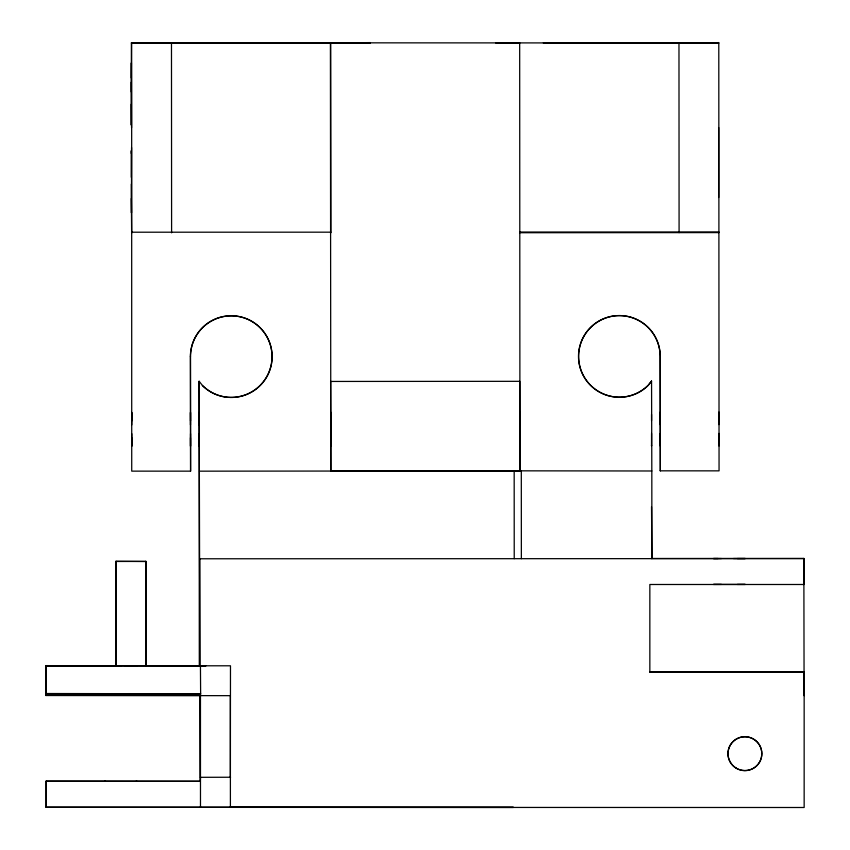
<?xml version="1.0" encoding="UTF-8"?>
<svg xmlns="http://www.w3.org/2000/svg" width="850" height="850" viewBox="0 0 850 850"><rect width="100%" height="100%" fill="white"/><g stroke="black" fill="none" stroke-linecap="round" stroke-linejoin="round"><path stroke-width="1.27" d="M649.581 671.957L804.153 672.106L804.153 807.5L230.403 807.383L230.35 695.672L45.847 695.438L45.847 665.614L116.121 665.996L115.929 561.276L115.929 665.816M45.9 695.513L45.9 693.526L200.632 693.791L200.441 665.975M200.632 693.791L46.325 693.791L45.847 665.614M46.325 693.791L46.155 665.794L230.477 665.794L230.382 777.399M116.057 607.102L116.025 615.538L116.036 581.697L116.014 586.638M131.304 91.959L131.389 42.744L718.792 42.989L718.909 232.602L519.796 232.73M131.261 82.195L131.293 125.12L131.261 104.199M131.793 433.744L131.771 446.271L131.739 437.803M131.729 424.957L131.75 412.431L131.782 420.899M145.796 561.298L145.988 665.986L145.998 561.446L115.929 561.276M145.924 607.102L145.892 615.549L145.871 598.602M190.528 433.712L190.506 446.239L190.474 437.761M190.464 424.915L190.485 412.388L190.517 420.867M199.24 433.702L199.219 446.229L199.187 437.761M199.176 424.915L199.197 412.388L199.229 420.856M199.304 666.219L199.123 381.246L199.856 665.975L205.827 665.975M513.304 807.468L46.017 807.224L46.017 781.192L200.324 781.288L200.207 693.526L200.324 777.314L230.552 777.24M200.324 781.288L200.462 777.293M200.483 807.266L200.462 693.664M330.831 424.83L330.862 412.303L330.884 417.276M330.884 232.73L330.714 43.074M330.905 433.617L330.884 446.154L330.862 443.87M519.903 433.532L519.871 446.059L519.839 437.591M519.828 424.745L519.849 412.218L519.892 420.686M651.557 433.447L651.536 445.984L651.525 445.4M660.206 424.649L660.227 412.123L660.259 420.601M660.269 433.447L660.248 445.974L660.216 437.495M718.675 197.508L718.675 127.532M719.004 433.404L718.983 445.942L718.951 437.463M718.941 424.618L718.962 412.091L718.994 420.569M651.111 558.482L803.845 558.429L804.1 695.693M804.153 672.106L649.846 672.106L649.846 584.492L804.153 584.492L803.845 558.429M131.314 77.956L131.399 62.815L131.548 127.776M145.881 586.638L145.892 581.697L145.924 598.644M370.271 43.414L370.313 42.596L330.406 42.957L330.831 471.006L330.629 381.448L519.775 381.321L519.839 470.836L651.822 470.985L651.886 558.599L651.525 506.802M718.473 43.318L718.516 42.5L718.792 42.989M579.881 345.833A40.821 40.821 0 0 0 648.199 385.22L651.557 381.044L648.316 385.273A40.821 40.821 0 0 1 584.099 376.858A40.821 40.821 0 0 1 608.844 317.007A40.821 40.821 0 0 1 660.248 356.405L660.322 470.889L660.131 356.352A40.821 40.821 0 0 0 580.199 344.696M46.017 807.224L513.326 807.202M200.462 781.278L46.017 781.192M199.676 665.975L46.155 665.794M495.678 42.925L519.562 42.84M107.058 665.773L104.933 665.784L120.838 665.752M718.08 558.524L713.437 558.535L721.416 558.546M128.849 665.784L136.786 665.763L125.014 665.794M718.08 672.021L713.437 672.031L721.416 672.042M740.648 672.042L745.291 672.031L733.454 672.01M131.389 43.063L370.313 42.904M543.299 42.925L718.516 42.819M556.824 43.031L559.406 43.021M673.891 42.957L639.019 42.957M131.729 232.262L131.782 232.847L131.58 232.209L330.756 232.178M519.796 232.05L718.898 231.933L719.058 470.858L660.206 470.836M330.831 471.006L519.839 470.836M199.123 381.246L202.481 385.528A40.821 40.821 0 0 0 266.688 377.028A40.821 40.821 0 0 0 241.867 317.209A40.821 40.821 0 0 0 190.506 356.671L190.581 471.155L131.729 471.134L131.654 43.233M199.495 471.166L519.945 470.889L519.679 42.893M733.454 558.524L745.291 558.535L737.354 558.546M199.856 558.779L804.153 558.609M116.131 561.468L145.998 561.446M721.374 584.407L713.437 584.418L745.291 584.418L737.354 584.439M109.618 665.794L116.769 665.794M112.869 693.632L104.933 693.653L116.716 693.632M125.014 693.674L136.786 693.653L128.807 693.632M45.847 695.438L201.174 695.438M104.922 781.182L105.453 781.182M136.244 781.192L136.776 781.192M651.822 470.985L651.557 381.044M202.364 385.464A40.821 40.821 0 0 0 266.571 376.975A40.821 40.821 0 0 0 241.751 317.156A40.821 40.821 0 0 0 190.389 356.607L190.506 356.671M190.581 471.155L190.389 356.607M131.633 232.783L131.346 198.486M651.536 414.407L651.546 420.612M131.357 184.078L131.463 212.893L131.559 147.528M678.969 43.01L679.086 232.634M521.358 558.673L521.305 471.049L514.176 471.017L514.229 558.684M330.894 420.782L330.841 437.676M171.477 43.212L171.604 232.826M131.314 177.299L131.314 150.631L131.282 153.425M199.729 558.779L199.739 665.975M46.293 781.246L46.293 807.128M736.461 768.336A16.926 16.926 0 0 0 761.855 753.674A16.926 16.926 0 0 0 736.461 739.022A16.926 16.926 0 0 0 736.419 768.304A16.926 16.926 0 0 0 761.802 753.653A16.926 16.926 0 0 0 736.419 738.99A16.926 16.926 0 0 0 736.461 768.336"/></g></svg>
